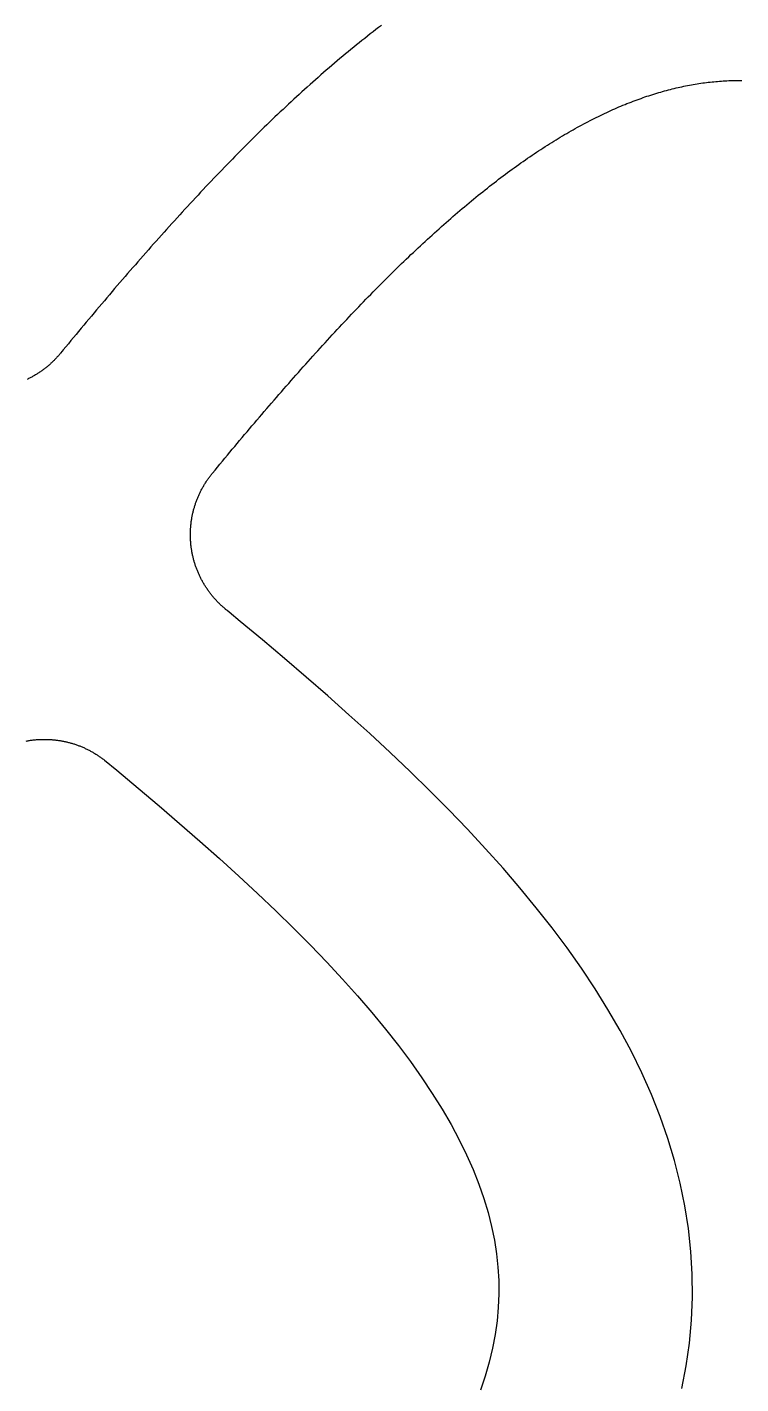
# Model space of a CAD drawing. Header units: millimetres. Extents: x 0 to 12, y 0 to 22.
# Drawn here: x 4.525 to 6, y 13.805 to 16.61 of the extents above; entities that cross this region are included whole.
import ezdxf

# ---------------------------------------------------------------- set-up
doc = ezdxf.new("R2010")
doc.units = ezdxf.units.MM
doc.layers.add('CUT_HOLE', color=3, linetype='Continuous')

msp = doc.modelspace()

# ---------------------------------------------------------------- linework, layer by layer
at = {"layer": 'CUT_HOLE'}
for points in [[(5.2571, 16.6136), (5.2513, 16.6092), (5.2456, 16.6048), (5.2398, 16.6003), (5.2341, 16.5959), (5.2284, 16.5914), (5.2227, 16.5868), (5.2169, 16.5823), (5.2112, 16.5777), (5.2055, 16.5731), (5.1999, 16.5685), (5.1942, 16.5639), (5.1885, 16.5592), (5.1828, 16.5545), (5.1771, 16.5498), (5.1715, 16.545), (5.1658, 16.5403), (5.1602, 16.5355), (5.1545, 16.5306), (5.1489, 16.5258), (5.1433, 16.5209), (5.1376, 16.516), (5.132, 16.5111), (5.1264, 16.5062), (5.1208, 16.5012), (5.1152, 16.4963), (5.1096, 16.4913), (5.104, 16.4862), (5.0984, 16.4812), (5.0928, 16.4761), (5.0872, 16.471), (5.0816, 16.4659), (5.076, 16.4608), (5.0705, 16.4556), (5.0649, 16.4505), (5.0594, 16.4453), (5.0538, 16.44), (5.0482, 16.4348), (5.0427, 16.4295), (5.0372, 16.4243), (5.0316, 16.419), (5.0261, 16.4136), (5.0206, 16.4083), (5.015, 16.4029), (5.0095, 16.3975), (5.004, 16.3921), (4.9985, 16.3867), (4.993, 16.3813), (4.9875, 16.3758), (4.982, 16.3703), (4.9765, 16.3648), (4.971, 16.3593), (4.9655, 16.3538), (4.96, 16.3482), (4.9545, 16.3427), (4.9491, 16.3371), (4.9436, 16.3315), (4.9381, 16.3258), (4.9327, 16.3202), (4.9272, 16.3145), (4.9217, 16.3089), (4.9163, 16.3032), (4.9108, 16.2974), (4.9054, 16.2917), (4.8999, 16.286), (4.8945, 16.2802), (4.8891, 16.2744), (4.8836, 16.2686), (4.8782, 16.2628), (4.8728, 16.257), (4.8673, 16.2511), (4.8619, 16.2453), (4.8565, 16.2394), (4.8511, 16.2335), (4.8457, 16.2276), (4.8403, 16.2217), (4.8348, 16.2158), (4.8294, 16.2098), (4.824, 16.2038), (4.8186, 16.1979), (4.8132, 16.1919), (4.8079, 16.1859), (4.8025, 16.1798), (4.7971, 16.1738), (4.7917, 16.1678), (4.7863, 16.1617), (4.7809, 16.1556), (4.7756, 16.1495), (4.7702, 16.1434), (4.7648, 16.1373), (4.7595, 16.1312), (4.7541, 16.1251), (4.7487, 16.1189), (4.7434, 16.1128), (4.738, 16.1066), (4.7327, 16.1004), (4.7273, 16.0942), (4.722, 16.088), (4.7166, 16.0818), (4.7113, 16.0755), (4.7059, 16.0693), (4.7006, 16.0631), (4.6952, 16.0568), (4.6899, 16.0505), (4.6846, 16.0442), (4.6792, 16.038), (4.6739, 16.0316), (4.6686, 16.0253), (4.6633, 16.019), (4.658, 16.0127), (4.6526, 16.0064), (4.6473, 16), (4.642, 15.9937), (4.6367, 15.9873), (4.6314, 15.9809), (4.6261, 15.9745), (4.6208, 15.9681), (4.6155, 15.9618), (4.6102, 15.9553), (4.6049, 15.9489), (4.5996, 15.9425), (4.5996, 15.9425), (4.5996, 15.9425), (4.5996, 15.9425), (4.5996, 15.9425), (4.5995, 15.9425), (4.5995, 15.9425), (4.5995, 15.9425), (4.5995, 15.9424), (4.5995, 15.9424), (4.5995, 15.9424), (4.5995, 15.9424), (4.5995, 15.9424), (4.5994, 15.9424), (4.5994, 15.9424), (4.5994, 15.9423), (4.5994, 15.9423), (4.5994, 15.9423), (4.5994, 15.9423), (4.5994, 15.9423), (4.5994, 15.9423), (4.5993, 15.9423), (4.5993, 15.9422), (4.5993, 15.9422), (4.5993, 15.9422), (4.5993, 15.9422), (4.5993, 15.9422), (4.5993, 15.9422), (4.5993, 15.9421), (4.5992, 15.9421), (4.5992, 15.9421), (4.5992, 15.9421), (4.5992, 15.9421), (4.5992, 15.9421), (4.5992, 15.9421), (4.5992, 15.942), (4.5992, 15.942), (4.5991, 15.942), (4.5991, 15.942), (4.5991, 15.942), (4.5991, 15.942), (4.5991, 15.942), (4.5991, 15.9419), (4.5991, 15.9419), (4.5991, 15.9419), (4.599, 15.9419), (4.599, 15.9419), (4.599, 15.9419), (4.599, 15.9418), (4.599, 15.9418), (4.599, 15.9418), (4.599, 15.9418), (4.599, 15.9418), (4.5989, 15.9418), (4.5989, 15.9418), (4.5989, 15.9417), (4.5989, 15.9417), (4.5989, 15.9417), (4.5989, 15.9417), (4.5989, 15.9417), (4.5989, 15.9417), (4.5988, 15.9417), (4.5988, 15.9416), (4.5988, 15.9416), (4.5988, 15.9416), (4.5988, 15.9416), (4.5988, 15.9416), (4.5988, 15.9416), (4.5988, 15.9415), (4.5988, 15.9415), (4.5987, 15.9415), (4.5987, 15.9415), (4.5987, 15.9415), (4.5987, 15.9415), (4.5987, 15.9415), (4.5987, 15.9414), (4.5987, 15.9414), (4.5987, 15.9414), (4.5986, 15.9414), (4.5986, 15.9414), (4.5986, 15.9414), (4.5986, 15.9413), (4.5986, 15.9413), (4.5986, 15.9413), (4.5986, 15.9413), (4.5986, 15.9413), (4.5985, 15.9413), (4.5985, 15.9413), (4.5985, 15.9412), (4.5985, 15.9412), (4.5985, 15.9412), (4.5985, 15.9412), (4.5985, 15.9412), (4.5985, 15.9412), (4.5984, 15.9412), (4.5984, 15.9411), (4.5984, 15.9411), (4.5984, 15.9411), (4.5984, 15.9411), (4.5984, 15.9411), (4.5984, 15.9411), (4.5984, 15.941), (4.5983, 15.941), (4.5983, 15.941), (4.5983, 15.941), (4.5983, 15.941), (4.5983, 15.941), (4.5983, 15.941), (4.5983, 15.9409), (4.5983, 15.9409), (4.5982, 15.9409), (4.5982, 15.9409), (4.5982, 15.9409), (4.5982, 15.9409), (4.5982, 15.9409), (4.5982, 15.9408), (4.5982, 15.9408), (4.5982, 15.9408), (4.5981, 15.9408), (4.5981, 15.9408), (4.5981, 15.9408), (4.5981, 15.9407), (4.5981, 15.9407), (4.5981, 15.9407), (4.5981, 15.9407), (4.5981, 15.9407), (4.598, 15.9407), (4.598, 15.9407), (4.598, 15.9406), (4.598, 15.9406), (4.598, 15.9406), (4.598, 15.9406), (4.598, 15.9406), (4.598, 15.9406), (4.5979, 15.9406), (4.5979, 15.9405), (4.5979, 15.9405), (4.5979, 15.9405), (4.5979, 15.9405), (4.5979, 15.9405), (4.5979, 15.9405), (4.5979, 15.9404), (4.5978, 15.9404), (4.5978, 15.9404), (4.5978, 15.9404), (4.5978, 15.9404), (4.5978, 15.9404), (4.5978, 15.9404), (4.5978, 15.9403), (4.5978, 15.9403), (4.5977, 15.9403), (4.5977, 15.9403), (4.5977, 15.9403), (4.5977, 15.9403), (4.5977, 15.9403), (4.5977, 15.9402), (4.5977, 15.9402), (4.5977, 15.9402), (4.5976, 15.9402), (4.5976, 15.9402), (4.5976, 15.9402), (4.5976, 15.9401), (4.5976, 15.9401), (4.5976, 15.9401), (4.5976, 15.9401), (4.5976, 15.9401), (4.5975, 15.9401), (4.5975, 15.9401), (4.5975, 15.94), (4.5975, 15.94), (4.5975, 15.94), (4.5975, 15.94), (4.5975, 15.94), (4.5975, 15.94), (4.5974, 15.94), (4.5974, 15.9399), (4.5974, 15.9399), (4.5974, 15.9399), (4.5974, 15.9399), (4.5974, 15.9399), (4.5974, 15.9399), (4.5974, 15.9398), (4.5974, 15.9398), (4.5973, 15.9398), (4.5973, 15.9398), (4.5973, 15.9398), (4.5973, 15.9398), (4.5973, 15.9398), (4.5973, 15.9397), (4.5973, 15.9397), (4.5973, 15.9397), (4.5972, 15.9397), (4.5972, 15.9397), (4.5972, 15.9397), (4.5972, 15.9397), (4.5972, 15.9396), (4.5972, 15.9396), (4.5972, 15.9396), (4.5972, 15.9396), (4.5971, 15.9396), (4.5971, 15.9396), (4.5971, 15.9395), (4.5971, 15.9395), (4.5971, 15.9395), (4.5971, 15.9395), (4.5971, 15.9395), (4.5971, 15.9395), (4.597, 15.9395), (4.597, 15.9394), (4.597, 15.9394), (4.597, 15.9394), (4.597, 15.9394), (4.597, 15.9394), (4.597, 15.9394), (4.597, 15.9394), (4.5969, 15.9393), (4.5969, 15.9393), (4.5969, 15.9393), (4.5969, 15.9393), (4.5969, 15.9393), (4.5969, 15.9393), (4.5969, 15.9392), (4.5969, 15.9392), (4.5968, 15.9392), (4.5968, 15.9392), (4.5968, 15.9392), (4.5968, 15.9392), (4.5968, 15.9392), (4.5968, 15.9391), (4.5968, 15.9391), (4.5968, 15.9391), (4.5967, 15.9391), (4.5967, 15.9391), (4.5967, 15.9391), (4.5967, 15.9391), (4.5967, 15.939), (4.5967, 15.939), (4.5967, 15.939), (4.5967, 15.939), (4.5966, 15.939), (4.5966, 15.939), (4.5966, 15.9389), (4.5966, 15.9389), (4.5966, 15.9389), (4.5966, 15.9389), (4.5966, 15.9389), (4.5966, 15.9389), (4.5965, 15.9389), (4.5965, 15.9388), (4.5965, 15.9388), (4.5965, 15.9388), (4.5965, 15.9388), (4.5965, 15.9388), (4.5965, 15.9388), (4.5965, 15.9387), (4.5964, 15.9387), (4.5964, 15.9387), (4.5964, 15.9387), (4.5964, 15.9387), (4.5964, 15.9387), (4.5964, 15.9387), (4.5964, 15.9386), (4.5964, 15.9386), (4.5963, 15.9386), (4.5963, 15.9386), (4.5963, 15.9386), (4.5963, 15.9386), (4.5963, 15.9386), (4.5963, 15.9385), (4.5963, 15.9385), (4.5963, 15.9385), (4.5962, 15.9385), (4.5962, 15.9385), (4.5962, 15.9385), (4.5962, 15.9384), (4.5962, 15.9384), (4.5962, 15.9384), (4.5962, 15.9384), (4.5962, 15.9384), (4.5961, 15.9384), (4.5961, 15.9384), (4.5961, 15.9383), (4.5961, 15.9383), (4.5961, 15.9383), (4.5961, 15.9383), (4.5961, 15.9383), (4.5961, 15.9383), (4.596, 15.9383), (4.596, 15.9382), (4.596, 15.9382), (4.596, 15.9382), (4.596, 15.9382), (4.596, 15.9382), (4.596, 15.9382), (4.596, 15.9381), (4.596, 15.9381), (4.5959, 15.9381), (4.5959, 15.9381), (4.5959, 15.9381), (4.5959, 15.9381), (4.5959, 15.9381), (4.5959, 15.938), (4.5959, 15.938), (4.5959, 15.938), (4.5958, 15.938), (4.5958, 15.938), (4.5958, 15.938), (4.5958, 15.938), (4.5958, 15.9379), (4.5958, 15.9379), (4.5958, 15.9379), (4.5958, 15.9379), (4.5957, 15.9379), (4.5957, 15.9379), (4.5957, 15.9378), (4.5957, 15.9378), (4.5957, 15.9378), (4.5957, 15.9378), (4.5957, 15.9378), (4.5957, 15.9378), (4.5956, 15.9378), (4.5956, 15.9377), (4.5956, 15.9377), (4.5956, 15.9377), (4.5956, 15.9377), (4.5956, 15.9377), (4.5956, 15.9377), (4.5956, 15.9377), (4.5955, 15.9376), (4.5955, 15.9376), (4.5955, 15.9376), (4.5955, 15.9376), (4.5955, 15.9376), (4.5955, 15.9376), (4.5955, 15.9375), (4.5955, 15.9375), (4.5954, 15.9375), (4.5954, 15.9375), (4.5954, 15.9375), (4.5954, 15.9375), (4.5954, 15.9375), (4.5954, 15.9374), (4.5954, 15.9374), (4.5954, 15.9374), (4.5953, 15.9374), (4.5953, 15.9374), (4.5953, 15.9374), (4.5953, 15.9374), (4.5953, 15.9373), (4.5953, 15.9373), (4.5953, 15.9373), (4.5953, 15.9373), (4.5952, 15.9373), (4.5952, 15.9373), (4.5952, 15.9372), (4.5952, 15.9372), (4.5952, 15.9372), (4.5952, 15.9372), (4.5952, 15.9372), (4.5952, 15.9372), (4.5951, 15.9372), (4.5951, 15.9371), (4.5951, 15.9371), (4.5951, 15.9371), (4.5951, 15.9371), (4.5951, 15.9371), (4.5951, 15.9371), (4.5951, 15.9371), (4.595, 15.937), (4.595, 15.937), (4.595, 15.937), (4.595, 15.937), (4.595, 15.937), (4.595, 15.937), (4.595, 15.9369), (4.595, 15.9369), (4.5949, 15.9369), (4.5949, 15.9369), (4.5949, 15.9369), (4.5949, 15.9369), (4.5949, 15.9369), (4.5949, 15.9368), (4.5949, 15.9368), (4.5949, 15.9368), (4.5948, 15.9368), (4.5948, 15.9368), (4.5948, 15.9368), (4.5948, 15.9367), (4.5948, 15.9367), (4.5948, 15.9367), (4.5948, 15.9367), (4.5948, 15.9367), (4.5947, 15.9367), (4.5947, 15.9367), (4.5947, 15.9366), (4.5947, 15.9366), (4.5947, 15.9366), (4.5947, 15.9366), (4.5947, 15.9366), (4.5947, 15.9366), (4.5947, 15.9366), (4.5946, 15.9365), (4.5946, 15.9365), (4.5946, 15.9365), (4.5946, 15.9365), (4.5946, 15.9365), (4.5946, 15.9365), (4.5946, 15.9364), (4.5946, 15.9364), (4.5945, 15.9364), (4.5945, 15.9364), (4.5945, 15.9364), (4.5945, 15.9364), (4.5945, 15.9364), (4.5945, 15.9363), (4.5945, 15.9363), (4.5945, 15.9363), (4.5944, 15.9363), (4.5944, 15.9363), (4.5944, 15.9363), (4.5944, 15.9363), (4.5944, 15.9362), (4.5944, 15.9362), (4.5944, 15.9362), (4.5944, 15.9362), (4.5943, 15.9362), (4.5943, 15.9362), (4.5943, 15.9361), (4.5943, 15.9361), (4.5943, 15.9361), (4.5943, 15.9361), (4.5943, 15.9361), (4.5943, 15.9361), (4.5942, 15.9361), (4.5942, 15.936), (4.5942, 15.936), (4.5942, 15.936), (4.5942, 15.936), (4.5942, 15.936), (4.5942, 15.936), (4.5942, 15.936), (4.5941, 15.9359), (4.5941, 15.9359), (4.5941, 15.9359), (4.5941, 15.9359), (4.5941, 15.9359), (4.5941, 15.9359), (4.5941, 15.9358), (4.5941, 15.9358), (4.594, 15.9358), (4.594, 15.9358), (4.594, 15.9358), (4.594, 15.9358), (4.594, 15.9358), (4.594, 15.9357), (4.594, 15.9357), (4.594, 15.9357), (4.5939, 15.9357), (4.5939, 15.9357), (4.5939, 15.9357), (4.5939, 15.9357), (4.5939, 15.9356), (4.5939, 15.9356), (4.5939, 15.9356), (4.5939, 15.9356), (4.5938, 15.9356), (4.5938, 15.9356), (4.5938, 15.9355), (4.5938, 15.9355), (4.5938, 15.9355), (4.5938, 15.9355), (4.5938, 15.9355), (4.5938, 15.9355), (4.5937, 15.9355), (4.5937, 15.9354), (4.5937, 15.9354), (4.5937, 15.9354), (4.5937, 15.9354), (4.5937, 15.9354), (4.5937, 15.9354), (4.5937, 15.9354), (4.5936, 15.9353), (4.5936, 15.9353), (4.5936, 15.9353), (4.5936, 15.9353), (4.5925, 15.934), (4.5914, 15.9326), (4.5902, 15.9313), (4.5891, 15.93), (4.5879, 15.9287), (4.5867, 15.9274), (4.5855, 15.9261), (4.5843, 15.9248), (4.5831, 15.9235), (4.5819, 15.9223), (4.5807, 15.921), (4.5794, 15.9198), (4.5782, 15.9186), (4.5769, 15.9173), (4.5756, 15.9161), (4.5743, 15.915), (4.573, 15.9138), (4.5717, 15.9126), (4.5704, 15.9114), (4.5691, 15.9103), (4.5677, 15.9092), (4.5664, 15.908), (4.565, 15.9069), (4.5636, 15.9058), (4.5622, 15.9048), (4.5609, 15.9037), (4.5595, 15.9026), (4.5581, 15.9016), (4.5566, 15.9005), (4.5552, 15.8995), (4.5538, 15.8985), (4.5523, 15.8975), (4.5509, 15.8965), (4.5494, 15.8955), (4.5479, 15.8946), (4.5465, 15.8936), (4.545, 15.8927), (4.5435, 15.8918), (4.542, 15.8909), (4.5405, 15.89), (4.539, 15.8891), (4.5374, 15.8882), (4.5359, 15.8874), (4.5344, 15.8865), (4.5328, 15.8857), (4.5313, 15.8849), (4.5297, 15.8841), (4.5281, 15.8833), (4.5265, 15.8825), (4.525, 15.8818)], [(5.8782, 13.7954), (5.887, 13.8423), (5.8936, 13.8894), (5.8979, 13.9367), (5.8999, 13.9842), (5.8995, 14.0316), (5.8967, 14.079), (5.8917, 14.1263), (5.8843, 14.1733), (5.8748, 14.2201), (5.863, 14.2665), (5.8491, 14.3125), (5.8332, 14.3581), (5.8153, 14.4032), (5.7955, 14.4478), (5.7738, 14.492), (5.7505, 14.5357), (5.7254, 14.579), (5.6988, 14.6218), (5.6706, 14.6643), (5.6409, 14.7063), (5.6098, 14.748), (5.5773, 14.7893), (5.5435, 14.8303), (5.5085, 14.871), (5.4723, 14.9115), (5.4349, 14.9517), (5.3964, 14.9916), (5.357, 15.0314), (5.3165, 15.0709), (5.2752, 15.1103), (5.233, 15.1494), (5.19, 15.1885), (5.1462, 15.2273), (5.1019, 15.2661), (5.0569, 15.3047), (5.0114, 15.3431), (4.9654, 15.3815), (4.9425, 15.4004), (4.9425, 15.4004), (4.9384, 15.4038), (4.9375, 15.4045), (4.9353, 15.4063), (4.9353, 15.4064), (4.934, 15.4075), (4.9326, 15.4086), (4.9313, 15.4098), (4.93, 15.4109), (4.9287, 15.4121), (4.9274, 15.4133), (4.9261, 15.4145), (4.9248, 15.4157), (4.9235, 15.4169), (4.9223, 15.4181), (4.921, 15.4193), (4.9198, 15.4206), (4.9186, 15.4218), (4.9173, 15.4231), (4.9161, 15.4244), (4.915, 15.4257), (4.9138, 15.427), (4.9126, 15.4283), (4.9114, 15.4296), (4.9103, 15.4309), (4.9092, 15.4323), (4.908, 15.4336), (4.9069, 15.435), (4.9058, 15.4364), (4.9048, 15.4378), (4.9037, 15.4391), (4.9026, 15.4405), (4.9016, 15.4419), (4.9005, 15.4434), (4.8995, 15.4448), (4.8985, 15.4462), (4.8975, 15.4477), (4.8965, 15.4491), (4.8955, 15.4506), (4.8946, 15.4521), (4.8936, 15.4535), (4.8927, 15.455), (4.8918, 15.4565), (4.8909, 15.458), (4.89, 15.4595), (4.8891, 15.461), (4.8882, 15.4626), (4.8874, 15.4641), (4.8865, 15.4656), (4.8857, 15.4672), (4.8849, 15.4687), (4.8841, 15.4703), (4.8833, 15.4719), (4.8825, 15.4735), (4.8818, 15.475), (4.881, 15.4766), (4.8803, 15.4782), (4.8796, 15.4798), (4.8789, 15.4814), (4.8782, 15.4831), (4.8775, 15.4847), (4.8768, 15.4863), (4.8762, 15.4879), (4.8755, 15.4896), (4.8749, 15.4912), (4.8743, 15.4929), (4.8737, 15.4945), (4.8732, 15.4962), (4.8726, 15.4978), (4.8721, 15.4995), (4.8715, 15.5012), (4.871, 15.5029), (4.8705, 15.5045), (4.87, 15.5062), (4.8696, 15.5079), (4.8691, 15.5096), (4.8687, 15.5113), (4.8682, 15.513), (4.8678, 15.5147), (4.8674, 15.5164), (4.867, 15.5182), (4.8667, 15.5199), (4.8663, 15.5216), (4.866, 15.5233), (4.8657, 15.525), (4.8654, 15.5268), (4.8651, 15.5285), (4.8648, 15.5302), (4.8645, 15.532), (4.8643, 15.5337), (4.8641, 15.5355), (4.8638, 15.5372), (4.8636, 15.5389), (4.8635, 15.5407), (4.8633, 15.5424), (4.8631, 15.5442), (4.863, 15.5459), (4.8629, 15.5477), (4.8628, 15.5494), (4.8627, 15.5512), (4.8626, 15.5529), (4.8625, 15.5547), (4.8625, 15.5565), (4.8625, 15.5582), (4.8625, 15.56), (4.8625, 15.5617), (4.8625, 15.5635), (4.8625, 15.5652), (4.8625, 15.567), (4.8626, 15.5687), (4.8627, 15.5705), (4.8628, 15.5723), (4.8629, 15.574), (4.863, 15.5758), (4.8632, 15.5775), (4.8633, 15.5793), (4.8635, 15.581), (4.8637, 15.5828), (4.8639, 15.5845), (4.8641, 15.5862), (4.8643, 15.588), (4.8646, 15.5897), (4.8648, 15.5915), (4.8651, 15.5932), (4.8654, 15.5949), (4.8657, 15.5966), (4.866, 15.5984), (4.8664, 15.6001), (4.8667, 15.6018), (4.8671, 15.6035), (4.8675, 15.6052), (4.8679, 15.607), (4.8683, 15.6087), (4.8687, 15.6104), (4.8691, 15.6121), (4.8696, 15.6138), (4.8701, 15.6155), (4.8706, 15.6171), (4.8711, 15.6188), (4.8716, 15.6205), (4.8721, 15.6222), (4.8727, 15.6238), (4.8732, 15.6255), (4.8738, 15.6272), (4.8744, 15.6288), (4.875, 15.6305), (4.8756, 15.6321), (4.8762, 15.6338), (4.8769, 15.6354), (4.8776, 15.637), (4.8782, 15.6386), (4.8789, 15.6402), (4.8796, 15.6419), (4.8803, 15.6435), (4.8811, 15.645), (4.8818, 15.6466), (4.8826, 15.6482), (4.8834, 15.6498), (4.8842, 15.6514), (4.885, 15.6529), (4.8858, 15.6545), (4.8866, 15.656), (4.8874, 15.6576), (4.8883, 15.6591), (4.8892, 15.6606), (4.8901, 15.6621), (4.8909, 15.6637), (4.8919, 15.6652), (4.8928, 15.6667), (4.8937, 15.6681), (4.8947, 15.6696), (4.8956, 15.6711), (4.8966, 15.6725), (4.8976, 15.674), (4.8986, 15.6754), (4.8996, 15.6769), (4.9006, 15.6783), (4.9017, 15.6797), (4.9027, 15.6811), (4.9038, 15.6825), (4.9049, 15.6839), (4.9059, 15.6853), (4.907, 15.6867), (4.9082, 15.688), (4.9133, 15.6942), (4.9184, 15.7004), (4.9235, 15.7066), (4.9286, 15.7127), (4.9337, 15.7188), (4.9388, 15.725), (4.9439, 15.7311), (4.949, 15.7372), (4.9541, 15.7433), (4.9592, 15.7494), (4.9642, 15.7554), (4.9693, 15.7615), (4.9744, 15.7675), (4.9795, 15.7735), (4.9846, 15.7795), (4.9896, 15.7855), (4.9947, 15.7915), (4.9998, 15.7975), (5.0049, 15.8034), (5.0099, 15.8093), (5.015, 15.8153), (5.0201, 15.8212), (5.0251, 15.827), (5.0302, 15.8329), (5.0352, 15.8388), (5.0403, 15.8446), (5.0453, 15.8504), (5.0504, 15.8562), (5.0554, 15.862), (5.0605, 15.8678), (5.0655, 15.8735), (5.0705, 15.8793), (5.0756, 15.885), (5.0806, 15.8907), (5.0856, 15.8963), (5.0906, 15.902), (5.0957, 15.9076), (5.1007, 15.9133), (5.1057, 15.9189), (5.1107, 15.9245), (5.1157, 15.93), (5.1207, 15.9356), (5.1257, 15.9411), (5.1308, 15.9466), (5.1357, 15.9521), (5.1407, 15.9576), (5.1457, 15.963), (5.1507, 15.9684), (5.1557, 15.9738), (5.1607, 15.9792), (5.1657, 15.9846), (5.1707, 15.9899), (5.1756, 15.9953), (5.1806, 16.0006), (5.1856, 16.0058), (5.1905, 16.0111), (5.1955, 16.0163), (5.2005, 16.0216), (5.2054, 16.0268), (5.2104, 16.0319), (5.2153, 16.0371), (5.2203, 16.0422), (5.2252, 16.0473), (5.2301, 16.0524), (5.2351, 16.0574), (5.24, 16.0625), (5.2449, 16.0675), (5.2498, 16.0725), (5.2548, 16.0774), (5.2597, 16.0823), (5.2646, 16.0873), (5.2695, 16.0921), (5.2744, 16.097), (5.2793, 16.1018), (5.2842, 16.1067), (5.2891, 16.1115), (5.294, 16.1162), (5.2988, 16.121), (5.3037, 16.1257), (5.3086, 16.1304), (5.3135, 16.135), (5.3183, 16.1397), (5.3232, 16.1443), (5.328, 16.1488), (5.3329, 16.1534), (5.3377, 16.1579), (5.3426, 16.1624), (5.3474, 16.1669), (5.3523, 16.1714), (5.3571, 16.1758), (5.3619, 16.1802), (5.3667, 16.1846), (5.3715, 16.1889), (5.3763, 16.1932), (5.3811, 16.1975), (5.3859, 16.2018), (5.3907, 16.206), (5.3955, 16.2102), (5.4003, 16.2144), (5.4051, 16.2185), (5.4099, 16.2226), (5.4146, 16.2267), (5.4194, 16.2308), (5.4241, 16.2348), (5.4289, 16.2388), (5.4336, 16.2428), (5.4384, 16.2468), (5.4431, 16.2507), (5.4478, 16.2546), (5.4525, 16.2584), (5.4573, 16.2623), (5.462, 16.2661), (5.4667, 16.2698), (5.4714, 16.2736), (5.4761, 16.2773), (5.4807, 16.281), (5.4854, 16.2846), (5.4901, 16.2882), (5.4948, 16.2918), (5.4994, 16.2954), (5.5041, 16.2989), (5.5087, 16.3024), (5.5133, 16.3059), (5.518, 16.3093), (5.5226, 16.3127), (5.5272, 16.3161), (5.5318, 16.3194), (5.5364, 16.3228), (5.541, 16.326), (5.5456, 16.3293), (5.5502, 16.3325), (5.5548, 16.3357), (5.5593, 16.3389), (5.5639, 16.342), (5.5685, 16.3451), (5.573, 16.3482), (5.5775, 16.3512), (5.5821, 16.3542), (5.5866, 16.3572), (5.5911, 16.3601), (5.5956, 16.363), (5.6001, 16.3659), (5.6046, 16.3687), (5.6091, 16.3716), (5.6136, 16.3743), (5.618, 16.3771), (5.6225, 16.3798), (5.6269, 16.3825), (5.6314, 16.3852), (5.6358, 16.3878), (5.6402, 16.3904), (5.6446, 16.3929), (5.6491, 16.3955), (5.6534, 16.398), (5.6578, 16.4004), (5.6622, 16.4029), (5.6666, 16.4053), (5.671, 16.4076), (5.6753, 16.41), (5.6797, 16.4123), (5.684, 16.4145), (5.6883, 16.4168), (5.6927, 16.419), (5.697, 16.4212), (5.7013, 16.4233), (5.7056, 16.4254), (5.7098, 16.4275), (5.7141, 16.4296), (5.7184, 16.4316), (5.7227, 16.4336), (5.7269, 16.4356), (5.7311, 16.4375), (5.7354, 16.4394), (5.7396, 16.4413), (5.7438, 16.4431), (5.748, 16.4449), (5.7522, 16.4467), (5.7564, 16.4484), (5.7606, 16.4501), (5.7647, 16.4518), (5.7689, 16.4535), (5.7731, 16.4551), (5.7772, 16.4567), (5.7813, 16.4582), (5.7855, 16.4598), (5.7896, 16.4613), (5.7937, 16.4627), (5.7978, 16.4642), (5.8019, 16.4656), (5.8059, 16.467), (5.81, 16.4683), (5.8141, 16.4696), (5.8181, 16.4709), (5.8222, 16.4722), (5.8262, 16.4734), (5.8303, 16.4746), (5.8343, 16.4758), (5.8383, 16.4769), (5.8423, 16.4781), (5.8463, 16.4792), (5.8503, 16.4802), (5.8543, 16.4812), (5.8583, 16.4822), (5.8623, 16.4832), (5.8662, 16.4842), (5.8702, 16.4851), (5.8741, 16.486), (5.8781, 16.4868), (5.882, 16.4877), (5.8859, 16.4885), (5.8899, 16.4892), (5.8938, 16.49), (5.8977, 16.4907), (5.9016, 16.4914), (5.9055, 16.4921), (5.9094, 16.4927), (5.9133, 16.4933), (5.9172, 16.4939), (5.9211, 16.4945), (5.925, 16.495), (5.9288, 16.4955), (5.9327, 16.496), (5.9366, 16.4964), (5.9404, 16.4968), (5.9443, 16.4972), (5.9482, 16.4976), (5.952, 16.4979), (5.9559, 16.4983), (5.9597, 16.4986), (5.9635, 16.4988), (5.9674, 16.4991), (5.9712, 16.4993), (5.9751, 16.4994), (5.9789, 16.4996), (5.9827, 16.4997), (5.9866, 16.4998), (5.9904, 16.4999), (5.9942, 16.5), (5.9981, 16.5), (6.0019, 16.5)], [(4.5233, 15.134), (4.525, 15.1343), (4.5268, 15.1346), (4.5285, 15.1349), (4.5302, 15.1352), (4.532, 15.1355), (4.5337, 15.1357), (4.5355, 15.1359), (4.5372, 15.1362), (4.5389, 15.1364), (4.5407, 15.1365), (4.5424, 15.1367), (4.5442, 15.1369), (4.5459, 15.137), (4.5477, 15.1371), (4.5494, 15.1372), (4.5512, 15.1373), (4.5529, 15.1374), (4.5547, 15.1375), (4.5565, 15.1375), (4.5582, 15.1375), (4.56, 15.1375), (4.5617, 15.1375), (4.5635, 15.1375), (4.5652, 15.1375), (4.567, 15.1375), (4.5687, 15.1374), (4.5705, 15.1373), (4.5723, 15.1372), (4.574, 15.1371), (4.5758, 15.137), (4.5775, 15.1368), (4.5793, 15.1367), (4.581, 15.1365), (4.5828, 15.1363), (4.5845, 15.1361), (4.5862, 15.1359), (4.588, 15.1357), (4.5897, 15.1354), (4.5915, 15.1352), (4.5932, 15.1349), (4.5949, 15.1346), (4.5966, 15.1343), (4.5984, 15.134), (4.6001, 15.1336), (4.6018, 15.1333), (4.6035, 15.1329), (4.6052, 15.1325), (4.607, 15.1321), (4.6087, 15.1317), (4.6104, 15.1313), (4.6121, 15.1309), (4.6138, 15.1304), (4.6155, 15.1299), (4.6171, 15.1294), (4.6188, 15.1289), (4.6205, 15.1284), (4.6222, 15.1279), (4.6238, 15.1273), (4.6255, 15.1268), (4.6272, 15.1262), (4.6288, 15.1256), (4.6305, 15.125), (4.6321, 15.1244), (4.6338, 15.1238), (4.6354, 15.1231), (4.637, 15.1224), (4.6386, 15.1218), (4.6402, 15.1211), (4.6419, 15.1204), (4.6435, 15.1197), (4.645, 15.1189), (4.6466, 15.1182), (4.6482, 15.1174), (4.6498, 15.1166), (4.6514, 15.1158), (4.6529, 15.115), (4.6545, 15.1142), (4.656, 15.1134), (4.6576, 15.1126), (4.6591, 15.1117), (4.6606, 15.1108), (4.6621, 15.1099), (4.6637, 15.1091), (4.6652, 15.1081), (4.6667, 15.1072), (4.6681, 15.1063), (4.6696, 15.1053), (4.6711, 15.1044), (4.6725, 15.1034), (4.674, 15.1024), (4.6754, 15.1014), (4.6769, 15.1004), (4.6783, 15.0994), (4.6797, 15.0983), (4.6811, 15.0973), (4.6825, 15.0962), (4.6839, 15.0951), (4.685, 15.0943), (4.7101, 15.0736), (4.7542, 15.0368), (4.7976, 15.0001), (4.8401, 14.9636), (4.8819, 14.9272), (4.9227, 14.8909), (4.9625, 14.8547), (5.0012, 14.8188), (5.0389, 14.783), (5.0753, 14.7473), (5.1105, 14.7119), (5.1443, 14.6767), (5.1768, 14.6418), (5.2079, 14.6071), (5.2376, 14.5726), (5.2657, 14.5385), (5.2923, 14.5046), (5.3173, 14.4712), (5.3407, 14.438), (5.3624, 14.4053), (5.3825, 14.373), (5.401, 14.3411), (5.4178, 14.3097), (5.433, 14.2787), (5.4465, 14.2482), (5.4584, 14.2181), (5.4688, 14.1885), (5.4776, 14.1594), (5.4849, 14.1306), (5.4907, 14.1022), (5.4951, 14.0741), (5.4981, 14.0462), (5.4997, 14.0185), (5.4999, 13.9908), (5.4988, 13.963), (5.4963, 13.9352), (5.4923, 13.9072), (5.487, 13.8789), (5.4802, 13.8502), (5.4719, 13.8212), (5.4621, 13.7918)]]:
    msp.add_lwpolyline(points, dxfattribs=at)

doc.saveas('drawing.dxf')
